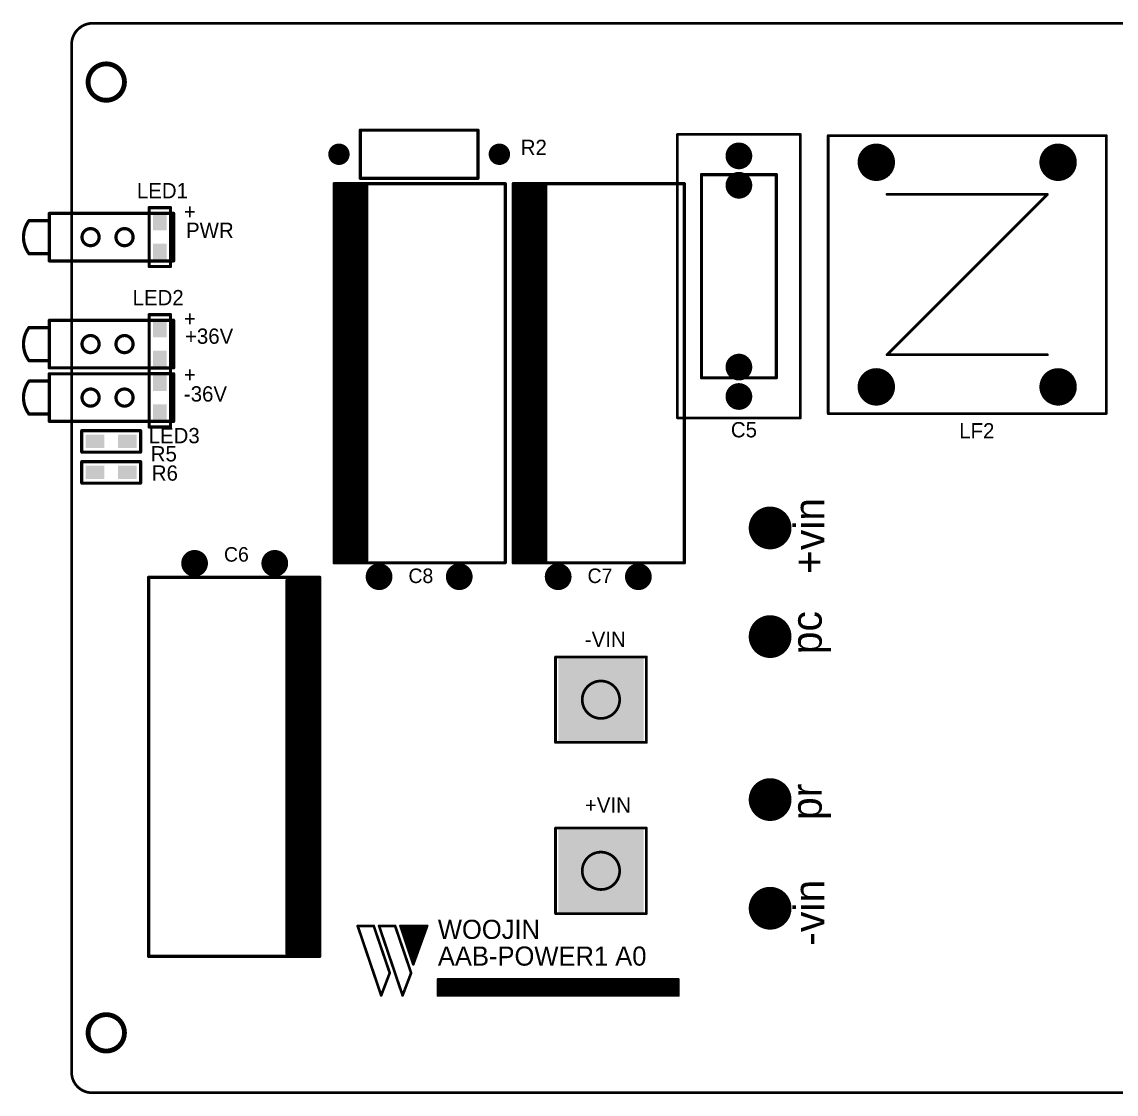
# Model space of a CAD drawing. Extents: x -5 to 220, y 0 to 100.
# Drawn here: x -4.7 to 97.7, y -0.1 to 100.1 of the extents above; entities that cross this region are included whole.
import ezdxf
from ezdxf.enums import TextEntityAlignment as Align

# ---------------------------------------------------------------- set-up
doc = ezdxf.new("R2010")
doc.units = 0
doc.header["$MEASUREMENT"] = 0
for name, color, linetype in [('2DLINES_1', 2, 'Continuous'), ('2DLINES_2', 9, 'Continuous'), ('BOARD_OUTLINE', 1, 'Continuous'), ('COMP_OUTLINE_TOP', 4, 'Continuous'), ('PADLAYER_BOTTOM', 8, 'Continuous'), ('PADLAYER_TOP', 7, 'Continuous'), ('TEXT_1', 3, 'Continuous'), ('TOOL_TOP', 5, 'Continuous')]:
    doc.layers.add(name, color=color, linetype=linetype)

msp = doc.modelspace()

# ---------------------------------------------------------------- linework, layer by layer
at = {"layer": '2DLINES_1', "const_width": 0.25}
for points in [[(53.75, 40.75), (45.25, 40.75)], [(45.25, 40.75), (45.25, 32.75)], [(53.75, 32.75), (53.75, 40.75)], [(45.25, 32.75), (53.75, 32.75)], [(53.75, 24.75), (45.25, 24.75)], [(45.25, 24.75), (45.25, 16.75)], [(53.75, 16.75), (53.75, 24.75)], [(45.25, 16.75), (53.75, 16.75)], [(26.75, 15.6), (28.95, 9.1)], [(26.75, 15.6), (28.25, 15.6)], [(28.25, 15.6), (29.75, 11.2)], [(28.75, 15.6), (30.95, 9.1)], [(28.75, 15.6), (30.25, 15.6)], [(30.25, 15.6), (31.75, 11.2)], [(30.75, 15.6), (31.95, 12)], [(30.75, 15.6), (31.95, 12)], [(33.25, 15.6), (30.75, 15.6)], [(30.75, 15.6), (33.25, 15.6)], [(30.9, 15.45), (33.1, 15.45)], [(30.9, 15.25), (33.1, 15.25)], [(31.95, 12), (33.25, 15.6)], [(31, 15.05), (33, 15.05)], [(31.1, 14.85), (32.9, 14.85)], [(31.1, 14.65), (32.9, 14.65)], [(31.2, 14.45), (32.8, 14.45)], [(31.3, 14.25), (32.7, 14.25)], [(31.4, 14.05), (32.6, 14.05)], [(31.4, 13.85), (32.5, 13.85)], [(31.5, 13.65), (32.4, 13.65)], [(31.5, 13.45), (32.4, 13.45)], [(31.6, 13.25), (32.3, 13.25)], [(31.6, 13.05), (32.3, 13.05)], [(31.7, 12.85), (32.2, 12.85)], [(31.8, 12.65), (32.1, 12.65)], [(31.8, 12.45), (32.1, 12.45)], [(28.95, 9.1), (29.75, 11.2)], [(30.95, 9.1), (31.75, 11.2)], [(56.75, 10.6), (34.25, 10.6)], [(34.25, 10.6), (34.25, 9.1)], [(34.45, 10.55), (56.65, 10.55)], [(34.45, 9.15), (34.45, 10.55)], [(34.5, 10.35), (56.5, 10.35)], [(34.5, 9.35), (34.5, 10.35)], [(34.65, 10.25), (56.45, 10.25)], [(34.65, 9.45), (34.65, 10.25)], [(56.45, 10.25), (56.45, 9.45)], [(56.5, 10.35), (56.5, 9.35)], [(56.65, 10.55), (56.65, 9.15)], [(56.75, 9.1), (56.75, 10.6)], [(34.25, 9.1), (56.75, 9.1)], [(56.65, 9.15), (34.45, 9.15)], [(56.5, 9.35), (34.5, 9.35)], [(56.45, 9.45), (34.65, 9.45)], [(34.75, 10.1), (56.25, 10.1)], [(34.75, 9.6), (34.75, 10.1)], [(56.25, 9.6), (34.75, 9.6)], [(34.85, 10.05), (56.15, 10.05)], [(34.85, 9.65), (34.85, 10.05)], [(56.15, 9.65), (34.85, 9.65)], [(56.05, 9.95), (34.95, 9.95)], [(34.95, 9.95), (34.95, 9.75)], [(34.95, 9.75), (56.05, 9.75)], [(56.05, 9.75), (56.05, 9.95)], [(56.15, 10.05), (56.15, 9.65)], [(56.25, 10.1), (56.25, 9.6)]]:
    msp.add_lwpolyline(points, dxfattribs=at)
at = {"layer": '2DLINES_1', "const_width": 0.125}
for points in [[(45.1875, 40.75, 1), (45.3125, 40.75, 1)], [(45.1875, 40.75, 1), (45.3125, 40.75, 1)], [(53.6875, 40.75, 1), (53.8125, 40.75, 1)], [(53.6875, 40.75, 1), (53.8125, 40.75, 1)], [(45.1875, 32.75, 1), (45.3125, 32.75, 1)], [(45.1875, 32.75, 1), (45.3125, 32.75, 1)], [(53.6875, 32.75, 1), (53.8125, 32.75, 1)], [(53.6875, 32.75, 1), (53.8125, 32.75, 1)], [(45.1875, 24.75, 1), (45.3125, 24.75, 1)], [(45.1875, 24.75, 1), (45.3125, 24.75, 1)], [(53.6875, 24.75, 1), (53.8125, 24.75, 1)], [(53.6875, 24.75, 1), (53.8125, 24.75, 1)], [(45.1875, 16.75, 1), (45.3125, 16.75, 1)], [(45.1875, 16.75, 1), (45.3125, 16.75, 1)], [(53.6875, 16.75, 1), (53.8125, 16.75, 1)], [(53.6875, 16.75, 1), (53.8125, 16.75, 1)], [(26.6875, 15.6, 1), (26.8125, 15.6, 1)], [(26.6875, 15.6, 1), (26.8125, 15.6, 1)], [(28.1875, 15.6, 1), (28.3125, 15.6, 1)], [(28.1875, 15.6, 1), (28.3125, 15.6, 1)], [(28.6875, 15.6, 1), (28.8125, 15.6, 1)], [(28.6875, 15.6, 1), (28.8125, 15.6, 1)], [(30.1875, 15.6, 1), (30.3125, 15.6, 1)], [(30.1875, 15.6, 1), (30.3125, 15.6, 1)], [(30.6875, 15.6, 1), (30.8125, 15.6, 1)], [(30.6875, 15.6, 1), (30.8125, 15.6, 1)], [(30.6875, 15.6, 1), (30.8125, 15.6, 1)], [(30.6875, 15.6, 1), (30.8125, 15.6, 1)], [(30.8375, 15.45, 1), (30.9625, 15.45, 1)], [(30.8375, 15.25, 1), (30.9625, 15.25, 1)], [(33.0375, 15.45, 1), (33.1625, 15.45, 1)], [(33.0375, 15.25, 1), (33.1625, 15.25, 1)], [(33.1875, 15.6, 1), (33.3125, 15.6, 1)], [(33.1875, 15.6, 1), (33.3125, 15.6, 1)], [(33.1875, 15.6, 1), (33.3125, 15.6, 1)], [(30.9375, 15.05, 1), (31.0625, 15.05, 1)], [(31.0375, 14.85, 1), (31.1625, 14.85, 1)], [(31.0375, 14.65, 1), (31.1625, 14.65, 1)], [(31.1375, 14.45, 1), (31.2625, 14.45, 1)], [(31.2375, 14.25, 1), (31.3625, 14.25, 1)], [(32.6375, 14.25, 1), (32.7625, 14.25, 1)], [(32.7375, 14.45, 1), (32.8625, 14.45, 1)], [(32.8375, 14.85, 1), (32.9625, 14.85, 1)], [(32.8375, 14.65, 1), (32.9625, 14.65, 1)], [(32.9375, 15.05, 1), (33.0625, 15.05, 1)], [(31.3375, 14.05, 1), (31.4625, 14.05, 1)], [(31.3375, 13.85, 1), (31.4625, 13.85, 1)], [(31.4375, 13.65, 1), (31.5625, 13.65, 1)], [(31.4375, 13.45, 1), (31.5625, 13.45, 1)], [(31.5375, 13.25, 1), (31.6625, 13.25, 1)], [(32.2375, 13.25, 1), (32.3625, 13.25, 1)], [(32.3375, 13.65, 1), (32.4625, 13.65, 1)], [(32.3375, 13.45, 1), (32.4625, 13.45, 1)], [(32.4375, 13.85, 1), (32.5625, 13.85, 1)], [(32.5375, 14.05, 1), (32.6625, 14.05, 1)], [(31.5375, 13.05, 1), (31.6625, 13.05, 1)], [(31.6375, 12.85, 1), (31.7625, 12.85, 1)], [(31.7375, 12.65, 1), (31.8625, 12.65, 1)], [(31.7375, 12.45, 1), (31.8625, 12.45, 1)], [(32.0375, 12.65, 1), (32.1625, 12.65, 1)], [(32.0375, 12.45, 1), (32.1625, 12.45, 1)], [(32.1375, 12.85, 1), (32.2625, 12.85, 1)], [(32.2375, 13.05, 1), (32.3625, 13.05, 1)], [(29.6875, 11.2, 1), (29.8125, 11.2, 1)], [(29.6875, 11.2, 1), (29.8125, 11.2, 1)], [(31.6875, 11.2, 1), (31.8125, 11.2, 1)], [(31.6875, 11.2, 1), (31.8125, 11.2, 1)], [(31.8875, 12, 1), (32.0125, 12, 1)], [(31.8875, 12, 1), (32.0125, 12, 1)], [(31.8875, 12, 1), (32.0125, 12, 1)], [(34.1875, 10.6, 1), (34.3125, 10.6, 1)], [(34.1875, 10.6, 1), (34.3125, 10.6, 1)], [(34.3875, 10.55, 1), (34.5125, 10.55, 1)], [(34.3875, 10.55, 1), (34.5125, 10.55, 1)], [(34.4375, 10.35, 1), (34.5625, 10.35, 1)], [(34.4375, 10.35, 1), (34.5625, 10.35, 1)], [(34.5875, 10.25, 1), (34.7125, 10.25, 1)], [(34.5875, 10.25, 1), (34.7125, 10.25, 1)], [(56.3875, 10.25, 1), (56.5125, 10.25, 1)], [(56.3875, 10.25, 1), (56.5125, 10.25, 1)], [(56.4375, 10.35, 1), (56.5625, 10.35, 1)], [(56.4375, 10.35, 1), (56.5625, 10.35, 1)], [(56.5875, 10.55, 1), (56.7125, 10.55, 1)], [(56.5875, 10.55, 1), (56.7125, 10.55, 1)], [(56.6875, 10.6, 1), (56.8125, 10.6, 1)], [(56.6875, 10.6, 1), (56.8125, 10.6, 1)], [(28.8875, 9.1, 1), (29.0125, 9.1, 1)], [(28.8875, 9.1, 1), (29.0125, 9.1, 1)], [(30.8875, 9.1, 1), (31.0125, 9.1, 1)], [(30.8875, 9.1, 1), (31.0125, 9.1, 1)], [(34.1875, 9.1, 1), (34.3125, 9.1, 1)], [(34.1875, 9.1, 1), (34.3125, 9.1, 1)], [(34.3875, 9.15, 1), (34.5125, 9.15, 1)], [(34.3875, 9.15, 1), (34.5125, 9.15, 1)], [(34.4375, 9.35, 1), (34.5625, 9.35, 1)], [(34.4375, 9.35, 1), (34.5625, 9.35, 1)], [(34.5875, 9.45, 1), (34.7125, 9.45, 1)], [(34.5875, 9.45, 1), (34.7125, 9.45, 1)], [(34.6875, 10.1, 1), (34.8125, 10.1, 1)], [(34.6875, 10.1, 1), (34.8125, 10.1, 1)], [(34.6875, 9.6, 1), (34.8125, 9.6, 1)], [(34.6875, 9.6, 1), (34.8125, 9.6, 1)], [(34.7875, 10.05, 1), (34.9125, 10.05, 1)], [(34.7875, 10.05, 1), (34.9125, 10.05, 1)], [(34.7875, 9.65, 1), (34.9125, 9.65, 1)], [(34.7875, 9.65, 1), (34.9125, 9.65, 1)], [(34.8875, 9.95, 1), (35.0125, 9.95, 1)], [(34.8875, 9.95, 1), (35.0125, 9.95, 1)], [(34.8875, 9.75, 1), (35.0125, 9.75, 1)], [(34.8875, 9.75, 1), (35.0125, 9.75, 1)], [(55.9875, 9.95, 1), (56.1125, 9.95, 1)], [(55.9875, 9.95, 1), (56.1125, 9.95, 1)], [(55.9875, 9.75, 1), (56.1125, 9.75, 1)], [(55.9875, 9.75, 1), (56.1125, 9.75, 1)], [(56.0875, 10.05, 1), (56.2125, 10.05, 1)], [(56.0875, 10.05, 1), (56.2125, 10.05, 1)], [(56.0875, 9.65, 1), (56.2125, 9.65, 1)], [(56.0875, 9.65, 1), (56.2125, 9.65, 1)], [(56.1875, 10.1, 1), (56.3125, 10.1, 1)], [(56.1875, 10.1, 1), (56.3125, 10.1, 1)], [(56.1875, 9.6, 1), (56.3125, 9.6, 1)], [(56.1875, 9.6, 1), (56.3125, 9.6, 1)], [(56.3875, 9.45, 1), (56.5125, 9.45, 1)], [(56.3875, 9.45, 1), (56.5125, 9.45, 1)], [(56.4375, 9.35, 1), (56.5625, 9.35, 1)], [(56.4375, 9.35, 1), (56.5625, 9.35, 1)], [(56.5875, 9.15, 1), (56.7125, 9.15, 1)], [(56.5875, 9.15, 1), (56.7125, 9.15, 1)], [(56.6875, 9.1, 1), (56.8125, 9.1, 1)], [(56.6875, 9.1, 1), (56.8125, 9.1, 1)]]:
    msp.add_lwpolyline(points, format="xyb", close=True, dxfattribs=at)
at = {"layer": '2DLINES_2', "const_width": 0.3}
for points in [[(7.25, 82.75), (7.25, 77.25)], [(9.25, 82.75), (7.25, 82.75)], [(9.25, 77.25), (9.25, 82.75)], [(7.25, 77.25), (9.25, 77.25)], [(7.25, 72.75), (7.25, 67.25)], [(9.25, 72.75), (7.25, 72.75)], [(9.25, 67.25), (9.25, 72.75)], [(7.25, 67.75), (7.25, 62.25)], [(9.25, 67.75), (7.25, 67.75)], [(9.25, 62.25), (9.25, 67.75)], [(7.25, 67.25), (9.25, 67.25)], [(6.45, 61.9), (0.95, 61.9)], [(0.95, 61.9), (0.95, 59.9)], [(6.45, 59.9), (6.45, 61.9)], [(7.25, 62.25), (9.25, 62.25)], [(0.95, 59.9), (6.45, 59.9)], [(6.45, 59), (0.95, 59)], [(0.95, 59), (0.95, 57)], [(6.45, 57), (6.45, 59)], [(0.95, 57), (6.45, 57)]]:
    msp.add_lwpolyline(points, dxfattribs=at)
at = {"layer": '2DLINES_2', "const_width": 0.15}
for points in [[(7.175, 82.75, 1), (7.325, 82.75, 1)], [(7.175, 82.75, 1), (7.325, 82.75, 1)], [(9.175, 82.75, 1), (9.325, 82.75, 1)], [(9.175, 82.75, 1), (9.325, 82.75, 1)], [(7.175, 77.25, 1), (7.325, 77.25, 1)], [(7.175, 77.25, 1), (7.325, 77.25, 1)], [(9.175, 77.25, 1), (9.325, 77.25, 1)], [(9.175, 77.25, 1), (9.325, 77.25, 1)], [(7.175, 72.75, 1), (7.325, 72.75, 1)], [(7.175, 72.75, 1), (7.325, 72.75, 1)], [(9.175, 72.75, 1), (9.325, 72.75, 1)], [(9.175, 72.75, 1), (9.325, 72.75, 1)], [(7.175, 67.75, 1), (7.325, 67.75, 1)], [(7.175, 67.75, 1), (7.325, 67.75, 1)], [(9.175, 67.75, 1), (9.325, 67.75, 1)], [(9.175, 67.75, 1), (9.325, 67.75, 1)], [(7.175, 67.25, 1), (7.325, 67.25, 1)], [(7.175, 67.25, 1), (7.325, 67.25, 1)], [(9.175, 67.25, 1), (9.325, 67.25, 1)], [(9.175, 67.25, 1), (9.325, 67.25, 1)], [(0.875, 61.9, 1), (1.025, 61.9, 1)], [(0.875, 61.9, 1), (1.025, 61.9, 1)], [(6.375, 61.9, 1), (6.525, 61.9, 1)], [(6.375, 61.9, 1), (6.525, 61.9, 1)], [(7.175, 62.25, 1), (7.325, 62.25, 1)], [(7.175, 62.25, 1), (7.325, 62.25, 1)], [(9.175, 62.25, 1), (9.325, 62.25, 1)], [(9.175, 62.25, 1), (9.325, 62.25, 1)], [(0.875, 59.9, 1), (1.025, 59.9, 1)], [(0.875, 59.9, 1), (1.025, 59.9, 1)], [(6.375, 59.9, 1), (6.525, 59.9, 1)], [(6.375, 59.9, 1), (6.525, 59.9, 1)], [(0.875, 59, 1), (1.025, 59, 1)], [(0.875, 59, 1), (1.025, 59, 1)], [(6.375, 59, 1), (6.525, 59, 1)], [(6.375, 59, 1), (6.525, 59, 1)], [(0.875, 57, 1), (1.025, 57, 1)], [(0.875, 57, 1), (1.025, 57, 1)], [(6.375, 57, 1), (6.525, 57, 1)], [(6.375, 57, 1), (6.525, 57, 1)]]:
    msp.add_lwpolyline(points, format="xyb", close=True, dxfattribs=at)
at = {"layer": 'BOARD_OUTLINE', "const_width": 0.254}
for points in [[(-0.00008, 98.0173, -0.416772), (2, 100)], [(2, 100), (218, 100, -0.427052)], [(0, 98), (-0.00008, 98.0173, -0.416772)], [(-0.00183, 1.91633, -0.010909), (0, 2)], [(2, 0, -0.427052), (-0.00183, 1.91633, -0.010909)], [(218, 0), (2, 0, -0.427052)]]:
    msp.add_lwpolyline(points, format="xyb", dxfattribs=at)
at = {"layer": 'BOARD_OUTLINE', "const_width": 0.127}
for points in [[(1.9365, 100, 1), (2.0635, 100, 1)], [(1.9365, 100, 1), (2.0635, 100, 1)], [(-0.06358, 98.0173, 1), (0.06342, 98.0173, 1)], [(-0.06358, 98.0173, 1), (0.06342, 98.0173, 1)], [(-0.0635, 98, 1), (0.0635, 98, 1)], [(-0.0635, 98, 1), (0.0635, 98, 1)], [(-0.0635, 2, 1), (0.0635, 2, 1)], [(-0.0635, 2, 1), (0.0635, 2, 1)], [(-0.06533, 1.91633, 1), (0.06167, 1.91633, 1)], [(-0.06533, 1.91633, 1), (0.06167, 1.91633, 1)], [(1.9365, 0, 1), (2.0635, 0, 1)], [(1.9365, 0, 1), (2.0635, 0, 1)]]:
    msp.add_lwpolyline(points, format="xyb", close=True, dxfattribs=at)
at = {"layer": 'BOARD_OUTLINE', "const_width": 0.254}
msp.add_lwpolyline([(0, 2), (0, 98)], dxfattribs=at)
at = {"layer": 'COMP_OUTLINE_TOP'}
for points, const_width in [([(1.43722, 94.5, 1), (5.04278, 94.5, 1), (1.43722, 94.5)], 0.25), ([(-3.9853, 81.545, 0.162189), (-4.5, 80, 0.162189)], 0.3), ([(-4.5, 80, 0.162189), (-3.9853, 78.455)], 0.3), ([(-3.9853, 71.545, 0.162189), (-4.5, 70, 0.162189)], 0.3), ([(-4.5, 70, 0.162189), (-3.9853, 68.455)], 0.3), ([(-3.9853, 66.545, 0.162189), (-4.5, 65, 0.162189)], 0.3), ([(-4.5, 65, 0.162189), (-3.9853, 63.455)], 0.3), ([(1.43722, 5.6, 1), (5.04278, 5.6, 1), (1.43722, 5.6)], 0.25)]:
    msp.add_lwpolyline(points, format="xyb", dxfattribs=dict(at, const_width=const_width))
for points, const_width in [([(38, 90), (27, 90)], 0.3), ([(27, 90), (27, 85.5)], 0.3), ([(38, 85.5), (38, 90)], 0.3), ([(56.65, 89.6), (68.15, 89.6)], 0.254), ([(56.65, 63.1), (56.65, 89.6)], 0.254), ([(68.15, 89.6), (68.15, 63.1)], 0.254), ([(70.75, 89.49999), (96.75, 89.5)], 0.254), ([(70.75001, 63.49999), (70.75, 89.49999)], 0.254), ([(96.75, 89.5), (96.75001, 63.5)], 0.254), ([(58.9, 85.85), (65.9, 85.85)], 0.3), ([(58.9, 66.85), (58.9, 85.85)], 0.3), ([(65.9, 85.85), (65.9, 66.85)], 0.3), ([(40.55, 85), (24.55, 85)], 0.3), ([(24.55, 85), (24.55, 49.55)], 0.3), ([(24.95, 84.75), (27.35, 84.75)], 0.8), ([(24.95, 49.85), (24.95, 84.75)], 0.8), ([(26.15, 84), (26.15, 50.85)], 2), ([(27, 85.5), (38, 85.5)], 0.3), ([(27.35, 84.75), (27.35, 49.85)], 0.8), ([(40.55, 49.55), (40.55, 85)], 0.3), ([(57.3, 85), (41.3, 85)], 0.3), ([(41.3, 85), (41.3, 49.55)], 0.3), ([(41.7, 84.75), (44.1, 84.75)], 0.8), ([(41.7, 49.85), (41.7, 84.75)], 0.8), ([(42.9, 84), (42.9, 50.85)], 2), ([(44.1, 84.75), (44.1, 49.85)], 0.8), ([(57.3, 49.55), (57.3, 85)], 0.3), ([(91.25, 84), (76.25, 83.99999)], 0.254), ([(76.25001, 68.99999), (91.25, 84)], 0.254), ([(-2.087, 82.222), (9.54, 82.222)], 0.3), ([(-2.087, 77.778), (-2.087, 82.222)], 0.3), ([(7.25, 77.25), (7.25, 82.75)], 0.254), ([(7.25, 82.75), (9.25, 82.75)], 0.254), ([(9.25, 82.75), (9.25, 77.25)], 0.254), ([(9.54, 82.222), (9.54, 77.778)], 0.3), ([(-2.087, 81.545), (-3.9853, 81.545)], 0.3), ([(-2.087, 78.455), (-2.087, 81.545)], 0.3), ([(-3.9853, 78.455), (-2.087, 78.455)], 0.3), ([(9.54, 77.778), (-2.087, 77.778)], 0.3), ([(9.25, 77.25), (7.25, 77.25)], 0.254), ([(7.25, 67.25), (7.25, 72.75)], 0.254), ([(7.25, 72.75), (9.25, 72.75)], 0.254), ([(9.25, 72.75), (9.25, 67.25)], 0.254), ([(-2.087, 71.545), (-3.9853, 71.545)], 0.3), ([(-2.087, 72.222), (9.54, 72.222)], 0.3), ([(-2.087, 67.778), (-2.087, 72.222)], 0.3), ([(-2.087, 68.455), (-2.087, 71.545)], 0.3), ([(9.54, 72.222), (9.54, 67.778)], 0.3), ([(-3.9853, 68.455), (-2.087, 68.455)], 0.3), ([(91.25001, 69), (76.25001, 68.99999)], 0.254), ([(9.54, 67.778), (-2.087, 67.778)], 0.3), ([(7.25, 62.25), (7.25, 67.75)], 0.254), ([(7.25, 67.75), (9.25, 67.75)], 0.254), ([(9.25, 67.75), (9.25, 62.25)], 0.254), ([(-2.087, 66.545), (-3.9853, 66.545)], 0.3), ([(-2.087, 67.222), (9.54, 67.222)], 0.3), ([(-2.087, 62.778), (-2.087, 67.222)], 0.3), ([(-2.087, 63.455), (-2.087, 66.545)], 0.3), ([(9.25, 67.25), (7.25, 67.25)], 0.254), ([(9.54, 67.222), (9.54, 62.778)], 0.3), ([(65.9, 66.85), (58.9, 66.85)], 0.3), ([(-3.9853, 63.455), (-2.087, 63.455)], 0.3), ([(96.75001, 63.5), (70.75001, 63.49999)], 0.254), ([(9.54, 62.778), (-2.087, 62.778)], 0.3), ([(68.15, 63.1), (56.65, 63.1)], 0.254), ([(0.95, 61.9), (6.45, 61.9)], 0.254), ([(0.95, 59.9), (0.95, 61.9)], 0.254), ([(6.45, 61.9), (6.45, 59.9)], 0.254), ([(9.25, 62.25), (7.25, 62.25)], 0.254), ([(6.45, 59.9), (0.95, 59.9)], 0.254), ([(0.95, 59), (6.45, 59)], 0.254), ([(0.95, 57), (0.95, 59)], 0.254), ([(6.45, 59), (6.45, 57)], 0.254), ([(6.45, 57), (0.95, 57)], 0.254), ([(27.35, 49.85), (24.95, 49.85)], 0.8), ([(44.1, 49.85), (41.7, 49.85)], 0.8), ([(24.55, 49.55), (40.55, 49.55)], 0.3), ([(41.3, 49.55), (57.3, 49.55)], 0.3), ([(23.2, 48.2), (7.2, 48.2)], 0.3), ([(7.2, 48.2), (7.20001, 12.75)], 0.3), ([(20.40001, 13), (20.4, 47.9)], 0.8), ([(20.4, 47.9), (22.8, 47.9)], 0.8), ([(22.8, 47.9), (22.80001, 13)], 0.8), ([(23.20001, 12.75), (23.2, 48.2)], 0.3), ([(21.60001, 13.75), (21.6, 46.9)], 2), ([(22.80001, 13), (20.40001, 13)], 0.8), ([(7.20001, 12.75), (23.20001, 12.75)], 0.3)]:
    msp.add_lwpolyline(points, dxfattribs=dict(at, const_width=const_width))
for points, const_width in [([(26.925, 90, 1), (27.075, 90, 1)], 0.15), ([(26.925, 90, 1), (27.075, 90, 1)], 0.15), ([(37.925, 90, 1), (38.075, 90, 1)], 0.15), ([(37.925, 90, 1), (38.075, 90, 1)], 0.15), ([(56.5865, 89.6, 1), (56.7135, 89.6, 1)], 0.127), ([(56.5865, 89.6, 1), (56.7135, 89.6, 1)], 0.127), ([(68.0865, 89.6, 1), (68.2135, 89.6, 1)], 0.127), ([(68.0865, 89.6, 1), (68.2135, 89.6, 1)], 0.127), ([(70.6865, 89.49999, 1), (70.8135, 89.49999, 1)], 0.127), ([(70.6865, 89.49999, 1), (70.8135, 89.49999, 1)], 0.127), ([(96.6865, 89.5, 1), (96.8135, 89.5, 1)], 0.127), ([(96.6865, 89.5, 1), (96.8135, 89.5, 1)], 0.127), ([(58.825, 85.85, 1), (58.975, 85.85, 1)], 0.15), ([(58.825, 85.85, 1), (58.975, 85.85, 1)], 0.15), ([(65.825, 85.85, 1), (65.975, 85.85, 1)], 0.15), ([(65.825, 85.85, 1), (65.975, 85.85, 1)], 0.15), ([(24.475, 85, 1), (24.625, 85, 1)], 0.15), ([(24.475, 85, 1), (24.625, 85, 1)], 0.15), ([(24.75, 84.75, 1), (25.15, 84.75, 1)], 0.4), ([(24.75, 84.75, 1), (25.15, 84.75, 1)], 0.4), ([(25.65, 84, 1), (26.65, 84, 1)], 1), ([(26.925, 85.5, 1), (27.075, 85.5, 1)], 0.15), ([(26.925, 85.5, 1), (27.075, 85.5, 1)], 0.15), ([(27.15, 84.75, 1), (27.55, 84.75, 1)], 0.4), ([(27.15, 84.75, 1), (27.55, 84.75, 1)], 0.4), ([(37.925, 85.5, 1), (38.075, 85.5, 1)], 0.15), ([(37.925, 85.5, 1), (38.075, 85.5, 1)], 0.15), ([(40.475, 85, 1), (40.625, 85, 1)], 0.15), ([(40.475, 85, 1), (40.625, 85, 1)], 0.15), ([(41.225, 85, 1), (41.375, 85, 1)], 0.15), ([(41.225, 85, 1), (41.375, 85, 1)], 0.15), ([(41.5, 84.75, 1), (41.9, 84.75, 1)], 0.4), ([(41.5, 84.75, 1), (41.9, 84.75, 1)], 0.4), ([(42.4, 84, 1), (43.4, 84, 1)], 1), ([(43.9, 84.75, 1), (44.3, 84.75, 1)], 0.4), ([(43.9, 84.75, 1), (44.3, 84.75, 1)], 0.4), ([(57.225, 85, 1), (57.375, 85, 1)], 0.15), ([(57.225, 85, 1), (57.375, 85, 1)], 0.15), ([(76.1865, 83.99999, 1), (76.3135, 83.99999, 1)], 0.127), ([(91.1865, 84, 1), (91.3135, 84, 1)], 0.127), ([(91.1865, 84, 1), (91.3135, 84, 1)], 0.127), ([(-2.162, 82.222, 1), (-2.012, 82.222, 1)], 0.15), ([(-2.162, 82.222, 1), (-2.012, 82.222, 1)], 0.15), ([(7.1865, 82.75, 1), (7.3135, 82.75, 1)], 0.127), ([(7.1865, 82.75, 1), (7.3135, 82.75, 1)], 0.127), ([(9.1865, 82.75, 1), (9.3135, 82.75, 1)], 0.127), ([(9.1865, 82.75, 1), (9.3135, 82.75, 1)], 0.127), ([(9.465, 82.222, 1), (9.615, 82.222, 1)], 0.15), ([(9.465, 82.222, 1), (9.615, 82.222, 1)], 0.15), ([(-4.0603, 81.545, 1), (-3.9103, 81.545, 1)], 0.15), ([(-4.0603, 81.545, 1), (-3.9103, 81.545, 1)], 0.15), ([(-2.162, 81.545, 1), (-2.012, 81.545, 1)], 0.15), ([(-2.162, 81.545, 1), (-2.012, 81.545, 1)], 0.15), ([(-4.575, 80, 1), (-4.425, 80, 1)], 0.15), ([(-4.575, 80, 1), (-4.425, 80, 1)], 0.15), ([(-4.0603, 78.455, 1), (-3.9103, 78.455, 1)], 0.15), ([(-4.0603, 78.455, 1), (-3.9103, 78.455, 1)], 0.15), ([(-2.162, 78.455, 1), (-2.012, 78.455, 1)], 0.15), ([(-2.162, 78.455, 1), (-2.012, 78.455, 1)], 0.15), ([(-2.162, 77.778, 1), (-2.012, 77.778, 1)], 0.15), ([(-2.162, 77.778, 1), (-2.012, 77.778, 1)], 0.15), ([(9.465, 77.778, 1), (9.615, 77.778, 1)], 0.15), ([(9.465, 77.778, 1), (9.615, 77.778, 1)], 0.15), ([(7.1865, 77.25, 1), (7.3135, 77.25, 1)], 0.127), ([(7.1865, 77.25, 1), (7.3135, 77.25, 1)], 0.127), ([(9.1865, 77.25, 1), (9.3135, 77.25, 1)], 0.127), ([(9.1865, 77.25, 1), (9.3135, 77.25, 1)], 0.127), ([(7.1865, 72.75, 1), (7.3135, 72.75, 1)], 0.127), ([(7.1865, 72.75, 1), (7.3135, 72.75, 1)], 0.127), ([(9.1865, 72.75, 1), (9.3135, 72.75, 1)], 0.127), ([(9.1865, 72.75, 1), (9.3135, 72.75, 1)], 0.127), ([(-4.0603, 71.545, 1), (-3.9103, 71.545, 1)], 0.15), ([(-4.0603, 71.545, 1), (-3.9103, 71.545, 1)], 0.15), ([(-2.162, 72.222, 1), (-2.012, 72.222, 1)], 0.15), ([(-2.162, 72.222, 1), (-2.012, 72.222, 1)], 0.15), ([(-2.162, 71.545, 1), (-2.012, 71.545, 1)], 0.15), ([(-2.162, 71.545, 1), (-2.012, 71.545, 1)], 0.15), ([(9.465, 72.222, 1), (9.615, 72.222, 1)], 0.15), ([(9.465, 72.222, 1), (9.615, 72.222, 1)], 0.15), ([(-4.575, 70, 1), (-4.425, 70, 1)], 0.15), ([(-4.575, 70, 1), (-4.425, 70, 1)], 0.15), ([(-4.0603, 68.455, 1), (-3.9103, 68.455, 1)], 0.15), ([(-4.0603, 68.455, 1), (-3.9103, 68.455, 1)], 0.15), ([(-2.162, 68.455, 1), (-2.012, 68.455, 1)], 0.15), ([(-2.162, 68.455, 1), (-2.012, 68.455, 1)], 0.15), ([(76.18651, 68.99999, 1), (76.31351, 68.99999, 1)], 0.127), ([(76.18651, 68.99999, 1), (76.31351, 68.99999, 1)], 0.127), ([(91.18651, 69, 1), (91.31351, 69, 1)], 0.127), ([(-2.162, 67.778, 1), (-2.012, 67.778, 1)], 0.15), ([(-2.162, 67.778, 1), (-2.012, 67.778, 1)], 0.15), ([(7.1865, 67.75, 1), (7.3135, 67.75, 1)], 0.127), ([(7.1865, 67.75, 1), (7.3135, 67.75, 1)], 0.127), ([(9.1865, 67.75, 1), (9.3135, 67.75, 1)], 0.127), ([(9.1865, 67.75, 1), (9.3135, 67.75, 1)], 0.127), ([(9.465, 67.778, 1), (9.615, 67.778, 1)], 0.15), ([(9.465, 67.778, 1), (9.615, 67.778, 1)], 0.15), ([(-4.0603, 66.545, 1), (-3.9103, 66.545, 1)], 0.15), ([(-4.0603, 66.545, 1), (-3.9103, 66.545, 1)], 0.15), ([(-2.162, 67.222, 1), (-2.012, 67.222, 1)], 0.15), ([(-2.162, 67.222, 1), (-2.012, 67.222, 1)], 0.15), ([(-2.162, 66.545, 1), (-2.012, 66.545, 1)], 0.15), ([(-2.162, 66.545, 1), (-2.012, 66.545, 1)], 0.15), ([(7.1865, 67.25, 1), (7.3135, 67.25, 1)], 0.127), ([(7.1865, 67.25, 1), (7.3135, 67.25, 1)], 0.127), ([(9.1865, 67.25, 1), (9.3135, 67.25, 1)], 0.127), ([(9.1865, 67.25, 1), (9.3135, 67.25, 1)], 0.127), ([(9.465, 67.222, 1), (9.615, 67.222, 1)], 0.15), ([(9.465, 67.222, 1), (9.615, 67.222, 1)], 0.15), ([(58.825, 66.85, 1), (58.975, 66.85, 1)], 0.15), ([(58.825, 66.85, 1), (58.975, 66.85, 1)], 0.15), ([(65.825, 66.85, 1), (65.975, 66.85, 1)], 0.15), ([(65.825, 66.85, 1), (65.975, 66.85, 1)], 0.15), ([(-4.575, 65, 1), (-4.425, 65, 1)], 0.15), ([(-4.575, 65, 1), (-4.425, 65, 1)], 0.15), ([(-4.0603, 63.455, 1), (-3.9103, 63.455, 1)], 0.15), ([(-4.0603, 63.455, 1), (-3.9103, 63.455, 1)], 0.15), ([(-2.162, 63.455, 1), (-2.012, 63.455, 1)], 0.15), ([(-2.162, 63.455, 1), (-2.012, 63.455, 1)], 0.15), ([(70.68651, 63.49999, 1), (70.81351, 63.49999, 1)], 0.127), ([(70.68651, 63.49999, 1), (70.81351, 63.49999, 1)], 0.127), ([(96.68651, 63.5, 1), (96.81351, 63.5, 1)], 0.127), ([(96.68651, 63.5, 1), (96.81351, 63.5, 1)], 0.127), ([(-2.162, 62.778, 1), (-2.012, 62.778, 1)], 0.15), ([(-2.162, 62.778, 1), (-2.012, 62.778, 1)], 0.15), ([(9.465, 62.778, 1), (9.615, 62.778, 1)], 0.15), ([(9.465, 62.778, 1), (9.615, 62.778, 1)], 0.15), ([(56.5865, 63.1, 1), (56.7135, 63.1, 1)], 0.127), ([(56.5865, 63.1, 1), (56.7135, 63.1, 1)], 0.127), ([(68.0865, 63.1, 1), (68.2135, 63.1, 1)], 0.127), ([(68.0865, 63.1, 1), (68.2135, 63.1, 1)], 0.127), ([(0.8865, 61.9, 1), (1.0135, 61.9, 1)], 0.127), ([(0.8865, 61.9, 1), (1.0135, 61.9, 1)], 0.127), ([(6.3865, 61.9, 1), (6.5135, 61.9, 1)], 0.127), ([(6.3865, 61.9, 1), (6.5135, 61.9, 1)], 0.127), ([(7.1865, 62.25, 1), (7.3135, 62.25, 1)], 0.127), ([(7.1865, 62.25, 1), (7.3135, 62.25, 1)], 0.127), ([(9.1865, 62.25, 1), (9.3135, 62.25, 1)], 0.127), ([(9.1865, 62.25, 1), (9.3135, 62.25, 1)], 0.127), ([(0.8865, 59.9, 1), (1.0135, 59.9, 1)], 0.127), ([(0.8865, 59.9, 1), (1.0135, 59.9, 1)], 0.127), ([(6.3865, 59.9, 1), (6.5135, 59.9, 1)], 0.127), ([(6.3865, 59.9, 1), (6.5135, 59.9, 1)], 0.127), ([(0.8865, 59, 1), (1.0135, 59, 1)], 0.127), ([(0.8865, 59, 1), (1.0135, 59, 1)], 0.127), ([(6.3865, 59, 1), (6.5135, 59, 1)], 0.127), ([(6.3865, 59, 1), (6.5135, 59, 1)], 0.127), ([(0.8865, 57, 1), (1.0135, 57, 1)], 0.127), ([(0.8865, 57, 1), (1.0135, 57, 1)], 0.127), ([(6.3865, 57, 1), (6.5135, 57, 1)], 0.127), ([(6.3865, 57, 1), (6.5135, 57, 1)], 0.127), ([(25.65, 50.85, 1), (26.65, 50.85, 1)], 1), ([(42.4, 50.85, 1), (43.4, 50.85, 1)], 1), ([(24.75, 49.85, 1), (25.15, 49.85, 1)], 0.4), ([(24.75, 49.85, 1), (25.15, 49.85, 1)], 0.4), ([(27.15, 49.85, 1), (27.55, 49.85, 1)], 0.4), ([(27.15, 49.85, 1), (27.55, 49.85, 1)], 0.4), ([(41.5, 49.85, 1), (41.9, 49.85, 1)], 0.4), ([(41.5, 49.85, 1), (41.9, 49.85, 1)], 0.4), ([(43.9, 49.85, 1), (44.3, 49.85, 1)], 0.4), ([(43.9, 49.85, 1), (44.3, 49.85, 1)], 0.4), ([(24.475, 49.55, 1), (24.625, 49.55, 1)], 0.15), ([(24.475, 49.55, 1), (24.625, 49.55, 1)], 0.15), ([(40.475, 49.55, 1), (40.625, 49.55, 1)], 0.15), ([(40.475, 49.55, 1), (40.625, 49.55, 1)], 0.15), ([(41.225, 49.55, 1), (41.375, 49.55, 1)], 0.15), ([(41.225, 49.55, 1), (41.375, 49.55, 1)], 0.15), ([(57.225, 49.55, 1), (57.375, 49.55, 1)], 0.15), ([(57.225, 49.55, 1), (57.375, 49.55, 1)], 0.15), ([(7.125, 48.2, 1), (7.275, 48.2, 1)], 0.15), ([(7.125, 48.2, 1), (7.275, 48.2, 1)], 0.15), ([(20.2, 47.9, 1), (20.6, 47.9, 1)], 0.4), ([(20.2, 47.9, 1), (20.6, 47.9, 1)], 0.4), ([(22.6, 47.9, 1), (23, 47.9, 1)], 0.4), ([(22.6, 47.9, 1), (23, 47.9, 1)], 0.4), ([(23.125, 48.2, 1), (23.275, 48.2, 1)], 0.15), ([(23.125, 48.2, 1), (23.275, 48.2, 1)], 0.15), ([(21.1, 46.9, 1), (22.1, 46.9, 1)], 1), ([(21.10001, 13.75, 1), (22.10001, 13.75, 1)], 1), ([(20.20001, 13, 1), (20.60001, 13, 1)], 0.4), ([(20.20001, 13, 1), (20.60001, 13, 1)], 0.4), ([(22.60001, 13, 1), (23.00001, 13, 1)], 0.4), ([(22.60001, 13, 1), (23.00001, 13, 1)], 0.4), ([(7.12501, 12.75, 1), (7.27501, 12.75, 1)], 0.15), ([(7.12501, 12.75, 1), (7.27501, 12.75, 1)], 0.15), ([(23.12501, 12.75, 1), (23.27501, 12.75, 1)], 0.15), ([(23.12501, 12.75, 1), (23.27501, 12.75, 1)], 0.15)]:
    msp.add_lwpolyline(points, format="xyb", close=True, dxfattribs=dict(at, const_width=const_width))
at = {"layer": 'PADLAYER_BOTTOM'}
for points, const_width in [([(24.5, 87.75, 1), (25.5, 87.75, 1)], 1), ([(39.5, 87.75, 1), (40.5, 87.75, 1)], 1), ([(61.775, 87.6, 1), (63.025, 87.6, 1)], 1.25), ([(74.375, 86.99999, 1), (76.125, 86.99999, 1)], 1.75), ([(91.375, 87, 1), (93.125, 87, 1)], 1.75), ([(61.775, 84.85, 1), (63.025, 84.85, 1)], 1.25), ([(61.775, 67.85, 1), (63.025, 67.85, 1)], 1.25), ([(74.37501, 65.99999, 1), (76.12501, 65.99999, 1)], 1.75), ([(91.37501, 66, 1), (93.12501, 66, 1)], 1.75), ([(61.775, 65.1, 1), (63.025, 65.1, 1)], 1.25), ([(64.32001, 52.81003, 1), (66.32001, 52.81003, 1)], 2), ([(10.875, 49.5, 1), (12.125, 49.5, 1)], 1.25), ([(18.375, 49.5, 1), (19.625, 49.5, 1)], 1.25), ([(28.125, 48.25, 1), (29.375, 48.25, 1)], 1.25), ([(35.625, 48.25, 1), (36.875, 48.25, 1)], 1.25), ([(44.875, 48.25, 1), (46.125, 48.25, 1)], 1.25), ([(52.375, 48.25, 1), (53.625, 48.25, 1)], 1.25), ([(64.32001, 42.65003, 1), (66.32001, 42.65003, 1)], 2), ([(64.32, 27.41003, 1), (66.32, 27.41003, 1)], 2), ([(64.32, 17.25003, 1), (66.32, 17.25003, 1)], 2)]:
    msp.add_lwpolyline(points, format="xyb", close=True, dxfattribs=dict(at, const_width=const_width))
for points in [[(45.5, 32.75), (53.5, 32.75), (45.5, 40.75), (53.5, 40.75)], [(45.5, 16.75), (53.5, 16.75), (45.5, 24.75), (53.5, 24.75)]]:
    msp.add_solid(points, dxfattribs=at)
at = {"layer": 'PADLAYER_TOP'}
for points, const_width in [([(24.5, 87.75, 1), (25.5, 87.75, 1)], 1), ([(39.5, 87.75, 1), (40.5, 87.75, 1)], 1), ([(61.775, 87.6, 1), (63.025, 87.6, 1)], 1.25), ([(74.375, 86.99999, 1), (76.125, 86.99999, 1)], 1.75), ([(91.375, 87, 1), (93.125, 87, 1)], 1.75), ([(61.775, 84.85, 1), (63.025, 84.85, 1)], 1.25), ([(61.775, 67.85, 1), (63.025, 67.85, 1)], 1.25), ([(74.37501, 65.99999, 1), (76.12501, 65.99999, 1)], 1.75), ([(91.37501, 66, 1), (93.12501, 66, 1)], 1.75), ([(61.775, 65.1, 1), (63.025, 65.1, 1)], 1.25), ([(64.32001, 52.81003, 1), (66.32001, 52.81003, 1)], 2), ([(10.875, 49.5, 1), (12.125, 49.5, 1)], 1.25), ([(18.375, 49.5, 1), (19.625, 49.5, 1)], 1.25), ([(28.125, 48.25, 1), (29.375, 48.25, 1)], 1.25), ([(35.625, 48.25, 1), (36.875, 48.25, 1)], 1.25), ([(44.875, 48.25, 1), (46.125, 48.25, 1)], 1.25), ([(52.375, 48.25, 1), (53.625, 48.25, 1)], 1.25), ([(64.32001, 42.65003, 1), (66.32001, 42.65003, 1)], 2), ([(64.32, 27.41003, 1), (66.32, 27.41003, 1)], 2), ([(64.32, 17.25003, 1), (66.32, 17.25003, 1)], 2)]:
    msp.add_lwpolyline(points, format="xyb", close=True, dxfattribs=dict(at, const_width=const_width))
for points in [[(7.625, 82.375), (7.625, 80.625), (8.875, 82.375), (8.875, 80.625)], [(7.625, 79.375), (7.625, 77.625), (8.875, 79.375), (8.875, 77.625)], [(7.625, 72.375), (7.625, 70.625), (8.875, 72.375), (8.875, 70.625)], [(7.625, 69.375), (7.625, 67.625), (8.875, 69.375), (8.875, 67.625)], [(7.625, 67.375), (7.625, 65.625), (8.875, 67.375), (8.875, 65.625)], [(7.625, 64.375), (7.625, 62.625), (8.875, 64.375), (8.875, 62.625)], [(1.325, 60.275), (3.075, 60.275), (1.325, 61.525), (3.075, 61.525)], [(4.325, 60.275), (6.075, 60.275), (4.325, 61.525), (6.075, 61.525)], [(1.325, 57.375), (3.075, 57.375), (1.325, 58.625), (3.075, 58.625)], [(4.325, 57.375), (6.075, 57.375), (4.325, 58.625), (6.075, 58.625)], [(45.5, 32.75), (53.5, 32.75), (45.5, 40.75), (53.5, 40.75)], [(45.5, 16.75), (53.5, 16.75), (45.5, 24.75), (53.5, 24.75)]]:
    msp.add_solid(points, dxfattribs=at)
at = {"layer": 'TOOL_TOP'}
for points, const_width in [([(1.64, 94.5, 1), (4.84, 94.5, 1), (1.64, 94.5)], 0.25), ([(24.45, 87.75, 1), (25.55, 87.75, 1), (24.45, 87.75)], 0.3), ([(39.45, 87.75, 1), (40.55, 87.75, 1), (39.45, 87.75)], 0.3), ([(61.85, 87.6, 1), (62.95, 87.6, 1), (61.85, 87.6)], 0.254), ([(74.45, 86.99999, 1), (76.05, 86.99999, 1), (74.45, 86.99999)], 0.254), ([(91.45, 87, 1), (93.05, 87, 1), (91.45, 87)], 0.254), ([(61.8, 84.85, 1), (63, 84.85, 1), (61.8, 84.85)], 0.3), ([(0.973, 80, 1), (2.573, 80, 1), (0.973, 80)], 0.3), ([(4.148, 80, 1), (5.748, 80, 1), (4.148, 80)], 0.3), ([(0.973, 70, 1), (2.573, 70, 1), (0.973, 70)], 0.3), ([(4.148, 70, 1), (5.748, 70, 1), (4.148, 70)], 0.3), ([(61.8, 67.85, 1), (63, 67.85, 1), (61.8, 67.85)], 0.3), ([(74.45001, 65.99999, 1), (76.05001, 65.99999, 1), (74.45001, 65.99999)], 0.254), ([(91.45001, 66, 1), (93.05001, 66, 1), (91.45001, 66)], 0.254), ([(0.973, 65, 1), (2.573, 65, 1), (0.973, 65)], 0.3), ([(4.148, 65, 1), (5.748, 65, 1), (4.148, 65)], 0.3), ([(61.85, 65.1, 1), (62.95, 65.1, 1), (61.85, 65.1)], 0.254), ([(64.07001, 52.81003, 1), (66.57001, 52.81003, 1), (64.07001, 52.81003)], 0.254), ([(10.95, 49.5, 1), (12.05, 49.5, 1), (10.95, 49.5)], 0.8), ([(18.45, 49.5, 1), (19.55, 49.5, 1), (18.45, 49.5)], 0.8), ([(28.2, 48.25, 1), (29.3, 48.25, 1), (28.2, 48.25)], 0.8), ([(35.7, 48.25, 1), (36.8, 48.25, 1), (35.7, 48.25)], 0.8), ([(44.95, 48.25, 1), (46.05, 48.25, 1), (44.95, 48.25)], 0.8), ([(52.45, 48.25, 1), (53.55, 48.25, 1), (52.45, 48.25)], 0.8), ([(64.07001, 42.65003, 1), (66.57001, 42.65003, 1), (64.07001, 42.65003)], 0.254), ([(47.75, 36.75, 1), (51.25, 36.75, 1), (47.75, 36.75)], 0.254), ([(64.07, 27.41003, 1), (66.57, 27.41003, 1), (64.07, 27.41003)], 0.254), ([(47.75, 20.75, 1), (51.25, 20.75, 1), (47.75, 20.75)], 0.254), ([(64.07, 17.25003, 1), (66.57, 17.25003, 1), (64.07, 17.25003)], 0.254), ([(1.64, 5.6, 1), (4.84, 5.6, 1), (1.64, 5.6)], 0.25)]:
    msp.add_lwpolyline(points, format="xyb", dxfattribs=dict(at, const_width=const_width))

# ---------------------------------------------------------------- texts
at = {"layer": 'TEXT_1'}
for s, height, rotation, p in [('R2', 1.42858, 0.000039, (42, 87.25)), ('LED1', 1.42858, 359.999982, (6.1, 83.2)), ('LED2', 1.42858, 359.999982, (5.7, 73.2)), ('C5', 1.42858, 359.999982, (61.65, 60.85)), ('LF2', 1.42858, 0.000039, (83.00001, 60.75)), ('LED3', 1.42858, 359.999982, (7.2, 60.3)), ('+vin', 2.85716, 89.999982, (71.25001, 48.50003)), ('C6', 1.357151, 0.000039, (14.25, 49.25)), ('pc', 2.85716, 89.999982, (71.00001, 41.00003)), ('pr', 2.85716, 89.999982, (71, 25.50003)), ('-vin', 2.85716, 89.999982, (71.25, 13.75003))]:
    msp.add_text(s, height=height, rotation=rotation, dxfattribs=at).set_placement(p, align=Align.BOTTOM_LEFT)
for s, height, p in [('+', 1.42858, (10.5, 81.25)), ('PWR', 1.42858, (10.7, 79.5)), ('+', 1.42858, (10.5, 71.25)), ('+36V', 1.42858, (10.6, 69.6)), ('+', 1.42858, (10.5, 66)), ('-36V', 1.42858, (10.5, 64.2)), ('R5', 1.42858, (7.4, 58.6)), ('R6', 1.42858, (7.5, 56.8)), ('C8', 1.357151, (31.5, 47.25)), ('C7', 1.357151, (48.25, 47.25)), ('-VIN', 1.42858, (48, 41.25)), ('+VIN', 1.42858, (48, 25.75)), ('WOOJIN', 1.785725, (34.25, 13.85)), ('AAB-POWER1 A0', 1.785725, (34.25, 11.35))]:
    msp.add_text(s, height=height, dxfattribs=at).set_placement(p, align=Align.BOTTOM_LEFT)

doc.saveas('drawing.dxf')
